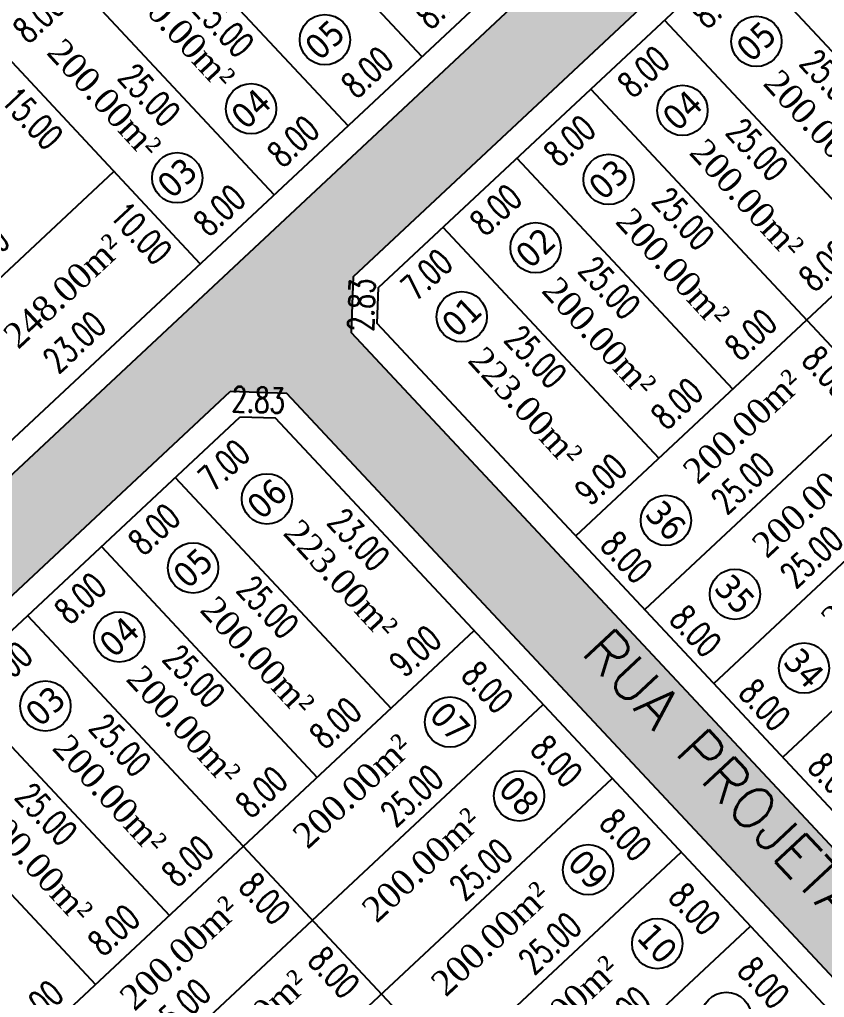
# Model space of a CAD drawing. Header units: metres. Extents: x 437145 to 438174, y 9614495 to 9615043.
# Drawn here: x 437433.9 to 437497.6, y 9614847.4 to 9614924.8 of the extents above; entities that cross this region are included whole.
import ezdxf

# ---------------------------------------------------------------- set-up
doc = ezdxf.new("R2010")
doc.units = ezdxf.units.M
doc.header["$PDMODE"] = 35
doc.header["$PDSIZE"] = 0.1
for name, color, linetype in [('ADUTORA', 90, 'Continuous'), ('COTAS', 10, 'Continuous'), ('Layer3', 1, 'Continuous'), ('M_FIO', 32, 'Continuous'), ('ÁREA', 7, 'Continuous')]:
    doc.layers.add(name, color=color, linetype=linetype)
doc.styles.add('COTAS', font='romans.shx', dxfattribs={"width": 0.7})
doc.styles.add('symplex', font='simplex.shx', dxfattribs={"bigfont": 'bigfont.shx'})
doc.styles.add('tahoma', font='tahoma.ttf')
doc.styles.add('ÁREA', font='times.ttf', dxfattribs={"height": 2})
doc.dimstyles.new('C-75', dxfattribs={"dimtxt": 2, "dimasz": 0.2, "dimexe": 0, "dimexo": 0, "dimgap": 1, "dimtad": 0, "dimzin": 4, "dimdsep": 46, "dimtxsty": 'COTAS', "dimblk1": 'BOL-COT', "dimblk2": 'BOL-COT', "dimsah": 1, "dimcen": 0.1, "dimse1": 1, "dimse2": 1, "dimsd1": 1, "dimsd2": 1, "dimclrd": 8, "dimclre": 256, "dimaunit": 1, "dimadec": 3, "dimazin": 0, "dimtfac": 0.5, "dimtix": 1, "dimtmove": 0, "dimatfit": 3, "dimldrblk": 'BOL-COT', "dimfxl": 1, "dimtolj": 1, "dimtzin": 0, "dimarcsym": 0})

# ---------------------------------------------------------------- blocks, each defined once
blk = doc.blocks.new('*D19')
at = {"layer": 'Defpoints', "color": 0, "transparency": 16777216}
for p in [(2736.272, 1173.924), (2711.272, 1171.553), (2736.272, 1171.554)]:
    blk.add_point(p, dxfattribs=at)
at = {"layer": 'Layer3', "transparency": 16777216, "insert": (2723.772, 1173.923), "char_height": 2, "attachment_point": 5, "rotation": 0.00204, "style": 'COTAS'}
blk.add_mtext('\\A1;25.00', dxfattribs=at)
blk = doc.blocks.new('BOL-COT')
at = {"layer": 'COTAS'}
for p, q in [((-2, 0), (2, 0)), ((0, -3), (0, 3))]:
    blk.add_line(p, q, dxfattribs=at)
blk.add_circle((0, 0), 0.4, dxfattribs=at)
blk = doc.blocks.new('*D20')
at = {"layer": 'Defpoints', "color": 0, "transparency": 16777216}
for p in [(2736.272, 1163.833), (2713.272, 1161.553), (2736.272, 1161.554)]:
    blk.add_point(p, dxfattribs=at)
at = {"layer": 'Layer3', "transparency": 16777216, "insert": (2724.772, 1163.832), "char_height": 2, "attachment_point": 5, "rotation": 0.00204, "style": 'COTAS'}
blk.add_mtext('\\A1;23.00', dxfattribs=at)
blk = doc.blocks.new('*D21')
at = {"layer": 'Defpoints', "color": 0, "transparency": 16777216}
for p in [(2736.271, 1186.554), (2734.428, 1171.554), (2736.272, 1171.554)]:
    blk.add_point(p, dxfattribs=at)
at = {"layer": 'Layer3', "transparency": 16777216, "insert": (2734.428, 1179.054), "char_height": 2, "attachment_point": 5, "rotation": 270.00204, "style": 'COTAS'}
blk.add_mtext('\\A1;15.00', dxfattribs=at)
blk = doc.blocks.new('*D22')
at = {"layer": 'Defpoints', "color": 0, "transparency": 16777216}
for p in [(2736.403, 1171.525), (2734.509, 1161.524), (2736.404, 1161.525)]:
    blk.add_point(p, dxfattribs=at)
at = {"layer": 'Layer3', "transparency": 16777216, "insert": (2734.509, 1166.524), "char_height": 2, "attachment_point": 5, "rotation": 270.00204, "style": 'COTAS'}
blk.add_mtext('\\A1;10.00', dxfattribs=at)
blk = doc.blocks.new('*D24')
at = {"layer": 'Defpoints', "color": 0, "transparency": 16777216}
for p in [(2744.272, 1163.608), (2736.272, 1161.554), (2744.272, 1161.554)]:
    blk.add_point(p, dxfattribs=at)
at = {"layer": 'Layer3', "transparency": 16777216, "insert": (2740.272, 1163.607), "char_height": 2, "attachment_point": 5, "rotation": 0.00204, "style": 'COTAS'}
blk.add_mtext('\\A1;8.00', dxfattribs=at)
blk = doc.blocks.new('*D25')
at = {"layer": 'Defpoints', "color": 0, "transparency": 16777216}
for p in [(2752.272, 1163.608), (2744.272, 1161.554), (2752.272, 1161.554)]:
    blk.add_point(p, dxfattribs=at)
at = {"layer": 'Layer3', "transparency": 16777216, "insert": (2748.272, 1163.608), "char_height": 2, "attachment_point": 5, "rotation": 0.00204, "style": 'COTAS'}
blk.add_mtext('\\A1;8.00', dxfattribs=at)
blk = doc.blocks.new('*D26')
at = {"layer": 'Defpoints', "color": 0, "transparency": 16777216}
for p in [(2760.272, 1163.608), (2752.272, 1161.554), (2760.272, 1161.555)]:
    blk.add_point(p, dxfattribs=at)
at = {"layer": 'Layer3', "transparency": 16777216, "insert": (2756.272, 1163.608), "char_height": 2, "attachment_point": 5, "rotation": 0.00204, "style": 'COTAS'}
blk.add_mtext('\\A1;8.00', dxfattribs=at)
blk = doc.blocks.new('*D27')
at = {"layer": 'Defpoints', "color": 0, "transparency": 16777216}
for p in [(2768.272, 1163.608), (2760.272, 1161.555), (2768.272, 1161.555)]:
    blk.add_point(p, dxfattribs=at)
at = {"layer": 'Layer3', "transparency": 16777216, "insert": (2764.272, 1163.608), "char_height": 2, "attachment_point": 5, "rotation": 0.00204, "style": 'COTAS'}
blk.add_mtext('\\A1;8.00', dxfattribs=at)
blk = doc.blocks.new('*D65')
at = {"layer": 'Defpoints', "color": 0, "transparency": 16777216}
for p in [(2760.269, 1186.557), (2758.461, 1161.556), (2760.27, 1161.557)]:
    blk.add_point(p, dxfattribs=at)
at = {"layer": 'Layer3', "transparency": 16777216, "insert": (2758.461, 1174.056), "char_height": 2, "attachment_point": 5, "rotation": 270.00204, "style": 'COTAS'}
blk.add_mtext('\\A1;25.00', dxfattribs=at)
blk = doc.blocks.new('*D66')
at = {"layer": 'Defpoints', "color": 0, "transparency": 16777216}
for p in [(2752.269, 1186.556), (2750.461, 1161.556), (2752.27, 1161.556)]:
    blk.add_point(p, dxfattribs=at)
at = {"layer": 'Layer3', "transparency": 16777216, "insert": (2750.461, 1174.056), "char_height": 2, "attachment_point": 5, "rotation": 270.00204, "style": 'COTAS'}
blk.add_mtext('\\A1;25.00', dxfattribs=at)
blk = doc.blocks.new('*D67')
at = {"layer": 'Defpoints', "color": 0, "transparency": 16777216}
for p in [(2744.269, 1186.556), (2742.461, 1161.556), (2744.27, 1161.556)]:
    blk.add_point(p, dxfattribs=at)
at = {"layer": 'Layer3', "transparency": 16777216, "insert": (2742.461, 1174.056), "char_height": 2, "attachment_point": 5, "rotation": 270.00204, "style": 'COTAS'}
blk.add_mtext('\\A1;25.00', dxfattribs=at)
blk = doc.blocks.new('*D548')
at = {"layer": 'Defpoints', "color": 0, "transparency": 16777216}
for p in [(2723.273, 1150.553), (2730.273, 1150.553), (2730.273, 1148.634)]:
    blk.add_point(p, dxfattribs=at)
at = {"layer": 'Layer3', "transparency": 16777216, "insert": (2726.773, 1148.634), "char_height": 2, "attachment_point": 5, "rotation": 0.00202, "style": 'COTAS'}
blk.add_mtext('\\A1;7.00', dxfattribs=at)
blk = doc.blocks.new('*D550')
at = {"layer": 'Defpoints', "color": 0, "transparency": 16777216}
for p in [(2699.274, 1127.713), (2691.274, 1125.552), (2699.274, 1125.552)]:
    blk.add_point(p, dxfattribs=at)
at = {"layer": 'Layer3', "transparency": 16777216, "insert": (2695.274, 1127.712), "char_height": 2, "attachment_point": 5, "rotation": 0.00178, "style": 'COTAS'}
blk.add_mtext('\\A1;8.00', dxfattribs=at)
blk = doc.blocks.new('*D552')
at = {"layer": 'Defpoints', "color": 0, "transparency": 16777216}
for p in [(2699.273, 1150.552), (2697.643, 1125.552), (2699.274, 1125.552)]:
    blk.add_point(p, dxfattribs=at)
at = {"layer": 'Layer3', "transparency": 16777216, "insert": (2697.643, 1138.052), "char_height": 2, "attachment_point": 5, "rotation": 270.00204, "style": 'COTAS'}
blk.add_mtext('\\A1;25.00', dxfattribs=at)
blk = doc.blocks.new('*D553')
at = {"layer": 'Defpoints', "color": 0, "transparency": 16777216}
for p in [(2691.273, 1150.552), (2689.643, 1125.552), (2691.274, 1125.552)]:
    blk.add_point(p, dxfattribs=at)
at = {"layer": 'Layer3', "transparency": 16777216, "insert": (2689.643, 1138.052), "char_height": 2, "attachment_point": 5, "rotation": 270.00204, "style": 'COTAS'}
blk.add_mtext('\\A1;25.00', dxfattribs=at)
blk = doc.blocks.new('*D554')
at = {"layer": 'Defpoints', "color": 0, "transparency": 16777216}
for p in [(2707.274, 1127.713), (2699.274, 1125.552), (2707.274, 1125.553)]:
    blk.add_point(p, dxfattribs=at)
at = {"layer": 'Layer3', "transparency": 16777216, "insert": (2703.274, 1127.713), "char_height": 2, "attachment_point": 5, "rotation": 0.00178, "style": 'COTAS'}
blk.add_mtext('\\A1;8.00', dxfattribs=at)
blk = doc.blocks.new('*D555')
at = {"layer": 'Defpoints', "color": 0, "transparency": 16777216}
for p in [(2699.273, 1150.552), (2707.273, 1150.553), (2707.273, 1148.703)]:
    blk.add_point(p, dxfattribs=at)
at = {"layer": 'Layer3', "transparency": 16777216, "insert": (2703.273, 1148.703), "char_height": 2, "attachment_point": 5, "rotation": 0.00203, "style": 'COTAS'}
blk.add_mtext('\\A1;8.00', dxfattribs=at)
blk = doc.blocks.new('*D556')
at = {"layer": 'Defpoints', "color": 0, "transparency": 16777216}
for p in [(2707.273, 1150.553), (2705.643, 1125.553), (2707.274, 1125.553)]:
    blk.add_point(p, dxfattribs=at)
at = {"layer": 'Layer3', "transparency": 16777216, "insert": (2705.643, 1138.053), "char_height": 2, "attachment_point": 5, "rotation": 270.00204, "style": 'COTAS'}
blk.add_mtext('\\A1;25.00', dxfattribs=at)
blk = doc.blocks.new('*D557')
at = {"layer": 'Defpoints', "color": 0, "transparency": 16777216}
for p in [(2715.274, 1127.713), (2707.274, 1125.553), (2715.274, 1125.553)]:
    blk.add_point(p, dxfattribs=at)
at = {"layer": 'Layer3', "transparency": 16777216, "insert": (2711.274, 1127.713), "char_height": 2, "attachment_point": 5, "rotation": 0.00178, "style": 'COTAS'}
blk.add_mtext('\\A1;8.00', dxfattribs=at)
blk = doc.blocks.new('*D558')
at = {"layer": 'Defpoints', "color": 0, "transparency": 16777216}
for p in [(2707.273, 1150.553), (2715.273, 1150.553), (2715.273, 1148.703)]:
    blk.add_point(p, dxfattribs=at)
at = {"layer": 'Layer3', "transparency": 16777216, "insert": (2711.273, 1148.703), "char_height": 2, "attachment_point": 5, "rotation": 0.00203, "style": 'COTAS'}
blk.add_mtext('\\A1;8.00', dxfattribs=at)
blk = doc.blocks.new('*D559')
at = {"layer": 'Defpoints', "color": 0, "transparency": 16777216}
for p in [(2715.273, 1150.553), (2713.643, 1125.553), (2715.274, 1125.553)]:
    blk.add_point(p, dxfattribs=at)
at = {"layer": 'Layer3', "transparency": 16777216, "insert": (2713.643, 1138.053), "char_height": 2, "attachment_point": 5, "rotation": 270.00204, "style": 'COTAS'}
blk.add_mtext('\\A1;25.00', dxfattribs=at)
blk = doc.blocks.new('*D560')
at = {"layer": 'Defpoints', "color": 0, "transparency": 16777216}
for p in [(2723.274, 1127.713), (2715.274, 1125.553), (2723.274, 1125.553)]:
    blk.add_point(p, dxfattribs=at)
at = {"layer": 'Layer3', "transparency": 16777216, "insert": (2719.274, 1127.713), "char_height": 2, "attachment_point": 5, "rotation": 0.00178, "style": 'COTAS'}
blk.add_mtext('\\A1;8.00', dxfattribs=at)
blk = doc.blocks.new('*D561')
at = {"layer": 'Defpoints', "color": 0, "transparency": 16777216}
for p in [(2715.273, 1150.553), (2723.273, 1150.553), (2723.273, 1148.704)]:
    blk.add_point(p, dxfattribs=at)
at = {"layer": 'Layer3', "transparency": 16777216, "insert": (2719.273, 1148.703), "char_height": 2, "attachment_point": 5, "rotation": 0.00203, "style": 'COTAS'}
blk.add_mtext('\\A1;8.00', dxfattribs=at)
blk = doc.blocks.new('*D562')
at = {"layer": 'Defpoints', "color": 0, "transparency": 16777216}
for p in [(2723.273, 1150.553), (2721.643, 1125.553), (2723.274, 1125.553)]:
    blk.add_point(p, dxfattribs=at)
at = {"layer": 'Layer3', "transparency": 16777216, "insert": (2721.643, 1138.053), "char_height": 2, "attachment_point": 5, "rotation": 270.00204, "style": 'COTAS'}
blk.add_mtext('\\A1;25.00', dxfattribs=at)
blk = doc.blocks.new('*D563')
at = {"layer": 'Defpoints', "color": 0, "transparency": 16777216}
for p in [(2732.273, 1148.554), (2730.537, 1125.554), (2732.274, 1125.554)]:
    blk.add_point(p, dxfattribs=at)
at = {"layer": 'Layer3', "transparency": 16777216, "insert": (2730.536, 1137.054), "char_height": 2, "attachment_point": 5, "rotation": 270.00204, "style": 'COTAS'}
blk.add_mtext('\\A1;23.00', dxfattribs=at)
blk = doc.blocks.new('*D564')
at = {"layer": 'Defpoints', "color": 0, "transparency": 16777216}
for p in [(2691.274, 1127.456), (2682.274, 1125.552), (2691.274, 1125.552)]:
    blk.add_point(p, dxfattribs=at)
at = {"layer": 'Layer3', "transparency": 16777216, "insert": (2686.774, 1127.456), "char_height": 2, "attachment_point": 5, "rotation": 0.00204, "style": 'COTAS'}
blk.add_mtext('\\A1;9.00', dxfattribs=at)
blk = doc.blocks.new('*D565')
at = {"layer": 'Defpoints', "color": 0, "transparency": 16777216}
for p in [(2723.274, 1127.554), (2723.274, 1125.553), (2732.274, 1125.554)]:
    blk.add_point(p, dxfattribs=at)
at = {"layer": 'Layer3', "transparency": 16777216, "insert": (2727.774, 1127.554), "char_height": 2, "attachment_point": 5, "rotation": 0.00203, "style": 'COTAS'}
blk.add_mtext('\\A1;9.00', dxfattribs=at)
blk = doc.blocks.new('*D566')
at = {"layer": 'Defpoints', "color": 0, "transparency": 16777216}
for p in [(2732.274, 1125.554), (2729.994, 1117.553), (2732.274, 1117.554)]:
    blk.add_point(p, dxfattribs=at)
at = {"layer": 'Layer3', "transparency": 16777216, "insert": (2729.994, 1121.553), "char_height": 2, "attachment_point": 5, "rotation": 270.00204, "style": 'COTAS'}
blk.add_mtext('\\A1;8.00', dxfattribs=at)
blk = doc.blocks.new('*D567')
at = {"layer": 'Defpoints', "color": 0, "transparency": 16777216}
for p in [(2707.274, 1119.396), (2707.274, 1117.553), (2732.274, 1117.554)]:
    blk.add_point(p, dxfattribs=at)
at = {"layer": 'Layer3', "transparency": 16777216, "insert": (2719.774, 1119.397), "char_height": 2, "attachment_point": 5, "rotation": 0.00204, "style": 'COTAS'}
blk.add_mtext('\\A1;25.00', dxfattribs=at)
blk = doc.blocks.new('*D569')
at = {"layer": 'Defpoints', "color": 0, "transparency": 16777216}
for p in [(2703.177, 1125.375), (2703.177, 1117.375), (2705.708, 1117.375)]:
    blk.add_point(p, dxfattribs=at)
at = {"layer": 'Layer3', "transparency": 16777216, "insert": (2705.708, 1121.375), "char_height": 2, "attachment_point": 5, "rotation": 270.00204, "style": 'COTAS'}
blk.add_mtext('\\A1;8.00', dxfattribs=at)
blk = doc.blocks.new('*D570')
at = {"layer": 'Defpoints', "color": 0, "transparency": 16777216}
for p in [(2707.273, 1119.588), (2682.274, 1117.543), (2707.274, 1117.553)]:
    blk.add_point(p, dxfattribs=at)
at = {"layer": 'Layer3', "transparency": 16777216, "insert": (2694.773, 1119.583), "char_height": 2, "attachment_point": 5, "rotation": 0.02224, "style": 'COTAS'}
blk.add_mtext('\\A1;25.00', dxfattribs=at)
blk = doc.blocks.new('*D571')
at = {"layer": 'Defpoints', "color": 0, "transparency": 16777216}
for p in [(2732.274, 1117.554), (2729.994, 1109.553), (2732.274, 1109.554)]:
    blk.add_point(p, dxfattribs=at)
at = {"layer": 'Layer3', "transparency": 16777216, "insert": (2729.994, 1113.553), "char_height": 2, "attachment_point": 5, "rotation": 270.00204, "style": 'COTAS'}
blk.add_mtext('\\A1;8.00', dxfattribs=at)
blk = doc.blocks.new('*D572')
at = {"layer": 'Defpoints', "color": 0, "transparency": 16777216}
for p in [(2707.274, 1111.396), (2707.274, 1109.553), (2732.274, 1109.554)]:
    blk.add_point(p, dxfattribs=at)
at = {"layer": 'Layer3', "transparency": 16777216, "insert": (2719.774, 1111.397), "char_height": 2, "attachment_point": 5, "rotation": 0.00204, "style": 'COTAS'}
blk.add_mtext('\\A1;25.00', dxfattribs=at)
blk = doc.blocks.new('*D574')
at = {"layer": 'Defpoints', "color": 0, "transparency": 16777216}
for p in [(2703.177, 1117.375), (2703.177, 1109.375), (2705.708, 1109.375)]:
    blk.add_point(p, dxfattribs=at)
at = {"layer": 'Layer3', "transparency": 16777216, "insert": (2705.708, 1113.375), "char_height": 2, "attachment_point": 5, "rotation": 270.00204, "style": 'COTAS'}
blk.add_mtext('\\A1;8.00', dxfattribs=at)
blk = doc.blocks.new('*D575')
at = {"layer": 'Defpoints', "color": 0, "transparency": 16777216}
for p in [(2707.273, 1111.588), (2682.274, 1109.543), (2707.274, 1109.553)]:
    blk.add_point(p, dxfattribs=at)
at = {"layer": 'Layer3', "transparency": 16777216, "insert": (2694.773, 1111.583), "char_height": 2, "attachment_point": 5, "rotation": 0.02224, "style": 'COTAS'}
blk.add_mtext('\\A1;25.00', dxfattribs=at)
blk = doc.blocks.new('*D576')
at = {"layer": 'Defpoints', "color": 0, "transparency": 16777216}
for p in [(2732.274, 1109.554), (2729.995, 1101.553), (2732.274, 1101.554)]:
    blk.add_point(p, dxfattribs=at)
at = {"layer": 'Layer3', "transparency": 16777216, "insert": (2729.995, 1105.553), "char_height": 2, "attachment_point": 5, "rotation": 270.00204, "style": 'COTAS'}
blk.add_mtext('\\A1;8.00', dxfattribs=at)
blk = doc.blocks.new('*D577')
at = {"layer": 'Defpoints', "color": 0, "transparency": 16777216}
for p in [(2707.274, 1103.396), (2707.274, 1101.553), (2732.274, 1101.554)]:
    blk.add_point(p, dxfattribs=at)
at = {"layer": 'Layer3', "transparency": 16777216, "insert": (2719.774, 1103.397), "char_height": 2, "attachment_point": 5, "rotation": 0.00204, "style": 'COTAS'}
blk.add_mtext('\\A1;25.00', dxfattribs=at)
blk = doc.blocks.new('*D581')
at = {"layer": 'Defpoints', "color": 0, "transparency": 16777216}
for p in [(2732.274, 1101.554), (2729.995, 1093.553), (2732.275, 1093.554)]:
    blk.add_point(p, dxfattribs=at)
at = {"layer": 'Layer3', "transparency": 16777216, "insert": (2729.995, 1097.553), "char_height": 2, "attachment_point": 5, "rotation": 270.00204, "style": 'COTAS'}
blk.add_mtext('\\A1;8.00', dxfattribs=at)
blk = doc.blocks.new('*D582')
at = {"layer": 'Defpoints', "color": 0, "transparency": 16777216}
for p in [(2707.275, 1095.396), (2707.275, 1093.553), (2732.275, 1093.554)]:
    blk.add_point(p, dxfattribs=at)
at = {"layer": 'Layer3', "transparency": 16777216, "insert": (2719.775, 1095.397), "char_height": 2, "attachment_point": 5, "rotation": 0.00204, "style": 'COTAS'}
blk.add_mtext('\\A1;25.00', dxfattribs=at)
blk = doc.blocks.new('*D586')
at = {"layer": 'Defpoints', "color": 0, "transparency": 16777216}
for p in [(2732.275, 1093.554), (2729.995, 1085.553), (2732.275, 1085.554)]:
    blk.add_point(p, dxfattribs=at)
at = {"layer": 'Layer3', "transparency": 16777216, "insert": (2729.995, 1089.553), "char_height": 2, "attachment_point": 5, "rotation": 270.00204, "style": 'COTAS'}
blk.add_mtext('\\A1;8.00', dxfattribs=at)
blk = doc.blocks.new('*D587')
at = {"layer": 'Defpoints', "color": 0, "transparency": 16777216}
for p in [(2707.275, 1087.396), (2707.275, 1085.553), (2732.275, 1085.554)]:
    blk.add_point(p, dxfattribs=at)
at = {"layer": 'Layer3', "transparency": 16777216, "insert": (2719.775, 1087.397), "char_height": 2, "attachment_point": 5, "rotation": 0.00204, "style": 'COTAS'}
blk.add_mtext('\\A1;25.00', dxfattribs=at)
blk = doc.blocks.new('*D640')
at = {"layer": 'Defpoints', "color": 0, "transparency": 16777216}
for p in [(2745.273, 1150.554), (2752.273, 1150.554), (2752.273, 1148.698)]:
    blk.add_point(p, dxfattribs=at)
at = {"layer": 'Layer3', "transparency": 16777216, "insert": (2748.773, 1148.697), "char_height": 2, "attachment_point": 5, "rotation": 0.00204, "style": 'COTAS'}
blk.add_mtext('\\A1;7.00', dxfattribs=at)
blk = doc.blocks.new('*D641')
at = {"layer": 'Defpoints', "color": 0, "transparency": 16777216}
for p in [(2760.274, 1127.715), (2752.274, 1125.554), (2760.274, 1125.555)]:
    blk.add_point(p, dxfattribs=at)
at = {"layer": 'Layer3', "transparency": 16777216, "insert": (2756.274, 1127.715), "char_height": 2, "attachment_point": 5, "rotation": 0.00178, "style": 'COTAS'}
blk.add_mtext('\\A1;8.00', dxfattribs=at)
blk = doc.blocks.new('*D642')
at = {"layer": 'Defpoints', "color": 0, "transparency": 16777216}
for p in [(2752.273, 1150.554), (2760.273, 1150.555), (2760.273, 1148.705)]:
    blk.add_point(p, dxfattribs=at)
at = {"layer": 'Layer3', "transparency": 16777216, "insert": (2756.273, 1148.705), "char_height": 2, "attachment_point": 5, "rotation": 0.00203, "style": 'COTAS'}
blk.add_mtext('\\A1;8.00', dxfattribs=at)
blk = doc.blocks.new('*D643')
at = {"layer": 'Defpoints', "color": 0, "transparency": 16777216}
for p in [(2760.273, 1150.555), (2758.643, 1125.555), (2760.274, 1125.555)]:
    blk.add_point(p, dxfattribs=at)
at = {"layer": 'Layer3', "transparency": 16777216, "insert": (2758.643, 1138.054), "char_height": 2, "attachment_point": 5, "rotation": 270.00204, "style": 'COTAS'}
blk.add_mtext('\\A1;25.00', dxfattribs=at)
blk = doc.blocks.new('*D644')
at = {"layer": 'Defpoints', "color": 0, "transparency": 16777216}
for p in [(2752.273, 1150.554), (2750.643, 1125.554), (2752.274, 1125.554)]:
    blk.add_point(p, dxfattribs=at)
at = {"layer": 'Layer3', "transparency": 16777216, "insert": (2750.643, 1138.054), "char_height": 2, "attachment_point": 5, "rotation": 270.00204, "style": 'COTAS'}
blk.add_mtext('\\A1;25.00', dxfattribs=at)
blk = doc.blocks.new('*D645')
at = {"layer": 'Defpoints', "color": 0, "transparency": 16777216}
for p in [(2768.274, 1127.715), (2760.274, 1125.555), (2768.274, 1125.555)]:
    blk.add_point(p, dxfattribs=at)
at = {"layer": 'Layer3', "transparency": 16777216, "insert": (2764.274, 1127.715), "char_height": 2, "attachment_point": 5, "rotation": 0.00178, "style": 'COTAS'}
blk.add_mtext('\\A1;8.00', dxfattribs=at)
blk = doc.blocks.new('*D646')
at = {"layer": 'Defpoints', "color": 0, "transparency": 16777216}
for p in [(2760.273, 1150.555), (2768.273, 1150.555), (2768.273, 1148.705)]:
    blk.add_point(p, dxfattribs=at)
at = {"layer": 'Layer3', "transparency": 16777216, "insert": (2764.273, 1148.705), "char_height": 2, "attachment_point": 5, "rotation": 0.00203, "style": 'COTAS'}
blk.add_mtext('\\A1;8.00', dxfattribs=at)
blk = doc.blocks.new('*D647')
at = {"layer": 'Defpoints', "color": 0, "transparency": 16777216}
for p in [(2768.273, 1150.555), (2766.643, 1125.555), (2768.274, 1125.555)]:
    blk.add_point(p, dxfattribs=at)
at = {"layer": 'Layer3', "transparency": 16777216, "insert": (2766.643, 1138.055), "char_height": 2, "attachment_point": 5, "rotation": 270.00204, "style": 'COTAS'}
blk.add_mtext('\\A1;25.00', dxfattribs=at)
blk = doc.blocks.new('*D648')
at = {"layer": 'Defpoints', "color": 0, "transparency": 16777216}
for p in [(2776.274, 1127.715), (2768.274, 1125.555), (2776.274, 1125.555)]:
    blk.add_point(p, dxfattribs=at)
at = {"layer": 'Layer3', "transparency": 16777216, "insert": (2772.274, 1127.715), "char_height": 2, "attachment_point": 5, "rotation": 0.00178, "style": 'COTAS'}
blk.add_mtext('\\A1;8.00', dxfattribs=at)
blk = doc.blocks.new('*D649')
at = {"layer": 'Defpoints', "color": 0, "transparency": 16777216}
for p in [(2768.273, 1150.555), (2776.273, 1150.555), (2776.273, 1148.706)]:
    blk.add_point(p, dxfattribs=at)
at = {"layer": 'Layer3', "transparency": 16777216, "insert": (2772.273, 1148.705), "char_height": 2, "attachment_point": 5, "rotation": 0.00203, "style": 'COTAS'}
blk.add_mtext('\\A1;8.00', dxfattribs=at)
blk = doc.blocks.new('*D650')
at = {"layer": 'Defpoints', "color": 0, "transparency": 16777216}
for p in [(2776.273, 1150.555), (2774.643, 1125.555), (2776.274, 1125.555)]:
    blk.add_point(p, dxfattribs=at)
at = {"layer": 'Layer3', "transparency": 16777216, "insert": (2774.643, 1138.055), "char_height": 2, "attachment_point": 5, "rotation": 270.00204, "style": 'COTAS'}
blk.add_mtext('\\A1;25.00', dxfattribs=at)
blk = doc.blocks.new('*D652')
at = {"layer": 'Defpoints', "color": 0, "transparency": 16777216}
for p in [(2776.273, 1150.555), (2784.273, 1150.555), (2784.273, 1148.706)]:
    blk.add_point(p, dxfattribs=at)
at = {"layer": 'Layer3', "transparency": 16777216, "insert": (2780.273, 1148.706), "char_height": 2, "attachment_point": 5, "rotation": 0.00203, "style": 'COTAS'}
blk.add_mtext('\\A1;8.00', dxfattribs=at)
blk = doc.blocks.new('*D653')
at = {"layer": 'Defpoints', "color": 0, "transparency": 16777216}
for p in [(2784.273, 1150.555), (2782.643, 1125.555), (2784.274, 1125.555)]:
    blk.add_point(p, dxfattribs=at)
at = {"layer": 'Layer3', "transparency": 16777216, "insert": (2782.643, 1138.055), "char_height": 2, "attachment_point": 5, "rotation": 270.00204, "style": 'COTAS'}
blk.add_mtext('\\A1;25.00', dxfattribs=at)
blk = doc.blocks.new('*D654')
at = {"layer": 'Defpoints', "color": 0, "transparency": 16777216}
for p in [(2793.273, 1148.556), (2791.537, 1125.556), (2793.274, 1125.556)]:
    blk.add_point(p, dxfattribs=at)
at = {"layer": 'Layer3', "transparency": 16777216, "insert": (2791.536, 1137.056), "char_height": 2, "attachment_point": 5, "rotation": 270.00204, "style": 'COTAS'}
blk.add_mtext('\\A1;23.00', dxfattribs=at)
blk = doc.blocks.new('*D655')
at = {"layer": 'Defpoints', "color": 0, "transparency": 16777216}
for p in [(2752.274, 1127.459), (2743.274, 1125.554), (2752.274, 1125.554)]:
    blk.add_point(p, dxfattribs=at)
at = {"layer": 'Layer3', "transparency": 16777216, "insert": (2747.774, 1127.458), "char_height": 2, "attachment_point": 5, "rotation": 0.00204, "style": 'COTAS'}
blk.add_mtext('\\A1;9.00', dxfattribs=at)
blk = doc.blocks.new('*D659')
at = {"layer": 'Defpoints', "color": 0, "transparency": 16777216}
for p in [(2743.274, 1125.554), (2743.274, 1117.554), (2745.066, 1117.554)]:
    blk.add_point(p, dxfattribs=at)
at = {"layer": 'Layer3', "transparency": 16777216, "insert": (2745.066, 1121.554), "char_height": 2, "attachment_point": 5, "rotation": 270.00204, "style": 'COTAS'}
blk.add_mtext('\\A1;8.00', dxfattribs=at)
blk = doc.blocks.new('*D660')
at = {"layer": 'Defpoints', "color": 0, "transparency": 16777216}
for p in [(2764.177, 1125.377), (2764.177, 1117.377), (2766.708, 1117.377)]:
    blk.add_point(p, dxfattribs=at)
at = {"layer": 'Layer3', "transparency": 16777216, "insert": (2766.708, 1121.377), "char_height": 2, "attachment_point": 5, "rotation": 270.00204, "style": 'COTAS'}
blk.add_mtext('\\A1;8.00', dxfattribs=at)
blk = doc.blocks.new('*D661')
at = {"layer": 'Defpoints', "color": 0, "transparency": 16777216}
for p in [(2768.273, 1119.59), (2743.274, 1117.545), (2768.274, 1117.555)]:
    blk.add_point(p, dxfattribs=at)
at = {"layer": 'Layer3', "transparency": 16777216, "insert": (2755.773, 1119.585), "char_height": 2, "attachment_point": 5, "rotation": 0.02224, "style": 'COTAS'}
blk.add_mtext('\\A1;25.00', dxfattribs=at)
blk = doc.blocks.new('*D664')
at = {"layer": 'Defpoints', "color": 0, "transparency": 16777216}
for p in [(2743.274, 1117.554), (2743.274, 1109.554), (2745.066, 1109.554)]:
    blk.add_point(p, dxfattribs=at)
at = {"layer": 'Layer3', "transparency": 16777216, "insert": (2745.066, 1113.554), "char_height": 2, "attachment_point": 5, "rotation": 270.00204, "style": 'COTAS'}
blk.add_mtext('\\A1;8.00', dxfattribs=at)
blk = doc.blocks.new('*D666')
at = {"layer": 'Defpoints', "color": 0, "transparency": 16777216}
for p in [(2768.273, 1111.59), (2743.274, 1109.545), (2768.274, 1109.555)]:
    blk.add_point(p, dxfattribs=at)
at = {"layer": 'Layer3', "transparency": 16777216, "insert": (2755.773, 1111.585), "char_height": 2, "attachment_point": 5, "rotation": 0.02224, "style": 'COTAS'}
blk.add_mtext('\\A1;25.00', dxfattribs=at)
blk = doc.blocks.new('*D669')
at = {"layer": 'Defpoints', "color": 0, "transparency": 16777216}
for p in [(2743.274, 1109.554), (2743.274, 1101.554), (2745.067, 1101.554)]:
    blk.add_point(p, dxfattribs=at)
at = {"layer": 'Layer3', "transparency": 16777216, "insert": (2745.066, 1105.554), "char_height": 2, "attachment_point": 5, "rotation": 270.00204, "style": 'COTAS'}
blk.add_mtext('\\A1;8.00', dxfattribs=at)
blk = doc.blocks.new('*D671')
at = {"layer": 'Defpoints', "color": 0, "transparency": 16777216}
for p in [(2768.274, 1103.59), (2743.274, 1101.545), (2768.274, 1101.555)]:
    blk.add_point(p, dxfattribs=at)
at = {"layer": 'Layer3', "transparency": 16777216, "insert": (2755.774, 1103.585), "char_height": 2, "attachment_point": 5, "rotation": 0.02224, "style": 'COTAS'}
blk.add_mtext('\\A1;25.00', dxfattribs=at)
blk = doc.blocks.new('*D674')
at = {"layer": 'Defpoints', "color": 0, "transparency": 16777216}
for p in [(2743.274, 1101.554), (2743.275, 1093.554), (2745.067, 1093.554)]:
    blk.add_point(p, dxfattribs=at)
at = {"layer": 'Layer3', "transparency": 16777216, "insert": (2745.067, 1097.554), "char_height": 2, "attachment_point": 5, "rotation": 270.00204, "style": 'COTAS'}
blk.add_mtext('\\A1;8.00', dxfattribs=at)
blk = doc.blocks.new('*D729')
at = {"layer": 'Defpoints', "color": 0, "transparency": 16777216}
for p in [(2745.273, 1150.554), (2742.364, 1149.463), (2743.273, 1148.554)]:
    blk.add_point(p, dxfattribs=at)
at = {"layer": 'Layer3', "transparency": 16777216, "insert": (2743.364, 1150.463), "char_height": 2, "attachment_point": 5, "rotation": 45.00204, "style": 'COTAS'}
blk.add_mtext('\\A1;2.83', dxfattribs=at)
blk = doc.blocks.new('*D832')
at = {"layer": 'Defpoints', "color": 0, "transparency": 16777216}
for p in [(2730.273, 1150.553), (2733.273, 1149.554), (2732.273, 1148.554)]:
    blk.add_point(p, dxfattribs=at)
at = {"layer": 'Layer3', "transparency": 16777216, "insert": (2732.273, 1150.554), "char_height": 2, "attachment_point": 5, "rotation": 315.00204, "style": 'COTAS'}
blk.add_mtext('\\A1;2.83', dxfattribs=at)
blk = doc.blocks.new('*D854')
at = {"layer": 'Defpoints', "color": 0, "transparency": 16777216}
for p in [(2736.271, 1186.554), (2744.271, 1186.554), (2744.271, 1184.523)]:
    blk.add_point(p, dxfattribs=at)
at = {"layer": 'Layer3', "transparency": 16777216, "insert": (2740.271, 1184.523), "char_height": 2, "attachment_point": 5, "rotation": 0.00204, "style": 'COTAS'}
blk.add_mtext('\\A1;8.00', dxfattribs=at)
blk = doc.blocks.new('atutu')
h = blk.add_hatch(color=252)
h.dxf.hatch_style = 1
h.paths.add_polyline_path([(2863.271, 1159.558), (2832.441, 1159.557), (2829.27, 1162.729), (2829.271, 1186.557), (2822.271, 1186.557), (2822.27, 1162.728), (2819.098, 1159.557), (2712.444, 1159.553), (2709.272, 1162.724), (2709.271, 1186.548), (2702.271, 1186.553), (2702.272, 1162.724), (2699.101, 1159.552), (2531.944, 1159.546), (2528.772, 1162.718), (2528.771, 1186.546), (2521.771, 1186.546), (2521.772, 1162.718), (2518.601, 1159.546), (2436.444, 1159.543), (2433.273, 1162.713), (2433.273, 1186.282), (2426.273, 1186.282), (2426.282, 928.758), (2433.282, 928.743), (2433.28, 991.384), (2436.439, 994.543), (2521.437, 994.546), (2521.437, 994.546), (2524.218, 994.546), (2531.218, 994.546), (2534.78, 994.547), (2534.769, 994.547), (2792.107, 994.556), (2795.278, 991.384), (2795.281, 928.756), (2802.281, 928.756), (2802.278, 991.395), (2805.439, 994.556), (2853.118, 994.558), (2856.278, 991.397), (2856.281, 928.758), (2863.271, 928.758)])
h.paths.add_polyline_path([(2612.273, 1149.378), (2612.278, 1004.721), (2609.106, 1001.549), (2561.45, 1001.548), (2558.278, 1004.719), (2558.273, 1149.376), (2561.444, 1152.548), (2609.101, 1152.549)], flags=16)
h.paths.add_polyline_path([(2619.273, 1149.378), (2622.444, 1152.55), (2670.101, 1152.551), (2673.273, 1149.38), (2673.278, 1004.723), (2670.106, 1001.551), (2622.45, 1001.55), (2619.278, 1004.721)], flags=16)
h.paths.add_polyline_path([(2551.273, 1149.376), (2551.278, 1004.719), (2548.106, 1001.547), (2500.45, 1001.545), (2497.278, 1004.717), (2497.273, 1149.374), (2500.444, 1152.545), (2548.101, 1152.547)], flags=16)
h.paths.add_polyline_path([(2680.273, 1149.38), (2683.444, 1152.552), (2731.101, 1152.554), (2734.273, 1149.382), (2734.278, 1004.725), (2731.106, 1001.554), (2683.45, 1001.552), (2680.278, 1004.723)], flags=16)
h.paths.add_polyline_path([(2490.273, 1149.373), (2490.278, 1004.717), (2487.106, 1001.545), (2436.452, 1001.543), (2433.279, 1004.716), (2433.274, 1149.373), (2436.444, 1152.543), (2487.101, 1152.545)], flags=16)
h.paths.add_polyline_path([(2741.273, 1149.382), (2744.444, 1152.554), (2792.101, 1152.556), (2795.273, 1149.384), (2795.278, 1004.727), (2792.106, 1001.556), (2744.45, 1001.554), (2741.278, 1004.725)], flags=16)
h.paths.add_polyline_path([(2802.273, 1149.384), (2805.444, 1152.556), (2853.101, 1152.558), (2856.273, 1149.386), (2856.278, 1004.73), (2853.106, 1001.558), (2805.45, 1001.556), (2802.278, 1004.728)], flags=16)
at = {"layer": 'Layer3', "color": 0}
for p, q in [((2732.273, 1148.554), (2730.273, 1150.553)), ((2743.273, 1148.554), (2745.273, 1150.554))]:
    blk.add_line(p, q, dxfattribs=at)
for points in [[(2736.272, 1161.554), (2736.271, 1186.554)], [(2744.272, 1161.554), (2744.271, 1186.554)], [(2752.272, 1161.554), (2752.271, 1186.554)], [(2760.272, 1161.555), (2760.271, 1186.555)], [(2711.272, 1171.553), (2736.272, 1171.554)], [(2818.27, 1161.557), (2713.272, 1161.553)], [(2684.273, 1150.552), (2730.273, 1150.553)], [(2691.273, 1150.552), (2691.274, 1125.552)], [(2699.273, 1150.552), (2699.274, 1125.552)], [(2707.273, 1150.553), (2707.278, 1003.553)], [(2715.273, 1150.553), (2715.274, 1125.553)], [(2723.273, 1150.553), (2723.274, 1125.553)], [(2745.273, 1150.554), (2791.273, 1150.556)], [(2752.273, 1150.554), (2752.274, 1125.554)], [(2760.273, 1150.555), (2760.274, 1125.555)], [(2768.273, 1150.555), (2768.278, 1003.555)], [(2776.273, 1150.555), (2776.274, 1125.555)], [(2784.273, 1150.555), (2784.274, 1125.555)], [(2732.278, 1005.554), (2732.273, 1148.554)], [(2743.278, 1005.554), (2743.273, 1148.554)], [(2682.274, 1125.552), (2732.274, 1125.554)], [(2743.274, 1125.554), (2793.274, 1125.556)], [(2682.274, 1117.552), (2732.274, 1117.554)], [(2743.274, 1117.554), (2793.274, 1117.556)], [(2682.274, 1109.552), (2732.274, 1109.554)], [(2743.274, 1109.554), (2793.274, 1109.556)], [(2682.274, 1101.552), (2732.274, 1101.554)], [(2743.274, 1101.554), (2793.274, 1101.556)], [(2682.275, 1093.552), (2732.275, 1093.554)]]:
    blk.add_lwpolyline(points, dxfattribs=at)
for centre in [(2739.582, 1167.77), (2747.582, 1167.768), (2755.58, 1167.771), (2703.425, 1144.364), (2711.425, 1144.364), (2719.425, 1144.365), (2727.425, 1144.365), (2748.517, 1144.366), (2756.517, 1144.366), (2764.425, 1144.366), (2772.425, 1144.367), (2780.425, 1144.367), (2725.944, 1121.574), (2749.313, 1121.566), (2725.944, 1113.574), (2749.313, 1113.575), (2725.944, 1105.574), (2749.314, 1105.566), (2725.945, 1097.574), (2725.945, 1089.574)]:
    blk.add_circle(centre, 1.991, dxfattribs=at)
at = {"layer": 'M_FIO'}
for p, q in [((2734.273, 1149.382), (2731.101, 1152.554)), ((2734.273, 1149.382), (2731.101, 1152.554)), ((2741.273, 1149.382), (2744.444, 1152.554)), ((2741.273, 1149.382), (2744.444, 1152.554))]:
    blk.add_line(p, q, dxfattribs=at)
for points in [[(2819.098, 1159.557), (2712.444, 1159.553)], [(2819.098, 1159.557), (2712.444, 1159.553)], [(2683.444, 1152.552), (2731.101, 1152.554)], [(2683.444, 1152.552), (2731.101, 1152.554)], [(2744.444, 1152.554), (2792.101, 1152.556)], [(2744.444, 1152.554), (2792.101, 1152.556)], [(2734.278, 1004.725), (2734.273, 1149.382)], [(2734.278, 1004.725), (2734.273, 1149.382)], [(2741.278, 1004.725), (2741.273, 1149.382)], [(2741.278, 1004.725), (2741.273, 1149.382)]]:
    blk.add_lwpolyline(points, dxfattribs=at)
at = {"layer": 'ADUTORA', "color": 7, "style": 'symplex'}
blk.add_text('RUA PROJETADA F', height=3.2843, rotation=270.02567, dxfattribs=at).set_placement((2737.179, 1118.543))
at = {"layer": 'Layer3', "color": 5, "char_height": 2, "attachment_point": 5, "style": 'tahoma'}
for s, insert, rotation in [('\\A1;03', (2739.582, 1167.77), 0.00204), ('\\A1;04', (2747.582, 1167.768), 0.00204), ('\\A1;05', (2755.58, 1167.771), 0.00204), ('\\A1;03', (2703.425, 1144.364), 0.00204), ('\\A1;04', (2711.425, 1144.364), 0.00204), ('\\A1;05', (2719.425, 1144.365), 0.00204), ('\\A1;06', (2727.425, 1144.365), 0.00204), ('\\A1;01', (2748.517, 1144.366), 0.00204), ('\\A1;02', (2756.517, 1144.366), 0.00204), ('\\A1;03', (2764.425, 1144.366), 0.00204), ('\\A1;04', (2772.425, 1144.367), 0.00204), ('\\A1;05', (2780.425, 1144.367), 0.00204), ('\\A1;07', (2725.944, 1121.574), 270.04973), ('\\A1;36', (2749.313, 1121.566), 270.04973), ('\\A1;08', (2725.944, 1113.574), 270.04973), ('\\A1;35', (2749.313, 1113.566), 270.04973), ('\\A1;09', (2725.944, 1105.574), 270.04973), ('\\A1;34', (2749.314, 1105.566), 270.04973), ('\\A1;10', (2725.945, 1097.574), 270.04973)]:
    blk.add_mtext(s, dxfattribs=dict(at, insert=insert, rotation=rotation))
at = {"layer": 'ÁREA', "linetype": 'Continuous', "lineweight": -2, "extrusion": (-0.000658808, -0.026227, 0.999656), "style": 'ÁREA'}
for s, p in [('200.00m²', (2708.153, 1249.927, -37.317)), ('200.00m²', (2716.153, 1250.128, -37.322)), ('200.00m²', (2663.917, 1208.313, -36.225)), ('200.00m²', (2671.915, 1208.514, -36.23)), ('200.00m²', (2679.912, 1208.715, -36.235)), ('200.00m²', (2687.91, 1208.917, -36.241)), ('223.00m²', (2696.874, 1209.084, -36.245)), ('223.00m²', (2716.868, 1209.587, -36.258)), ('200.00m²', (2724.898, 1209.847, -36.265)), ('200.00m²', (2732.895, 1210.048, -36.27)), ('200.00m²', (2740.893, 1210.249, -36.276)), ('200.00m²', (2748.89, 1210.45, -36.281))]:
    blk.add_text(s, height=2, rotation=271, dxfattribs=at).set_placement(p)
at = {"layer": 'ÁREA', "linetype": 'Continuous', "lineweight": -2, "extrusion": (0.026231, -0.000465703, 0.999656), "style": 'ÁREA'}
blk.add_text('248.00m²', height=2, rotation=271, dxfattribs=at).set_placement((1214.518, -2699.154, 65.999))
at = {"layer": 'ÁREA', "linetype": 'Continuous', "lineweight": -2, "extrusion": (0.026231, -0.000470843, 0.999656), "style": 'ÁREA'}
for p in [(1169.989, -2670.677, 65.536), (1170.335, -2689.421, 66.028), (1171.086, -2731.646, 67.136), (1161.99, -2670.821, 65.54), (1162.336, -2689.564, 66.032), (1163.087, -2731.79, 67.14), (1154.337, -2689.708, 66.036), (1155.088, -2731.934, 67.144), (1146.339, -2689.852, 66.04)]:
    blk.add_text('200.00m²', height=2, rotation=271, dxfattribs=at).set_placement(p)
at = {"layer": 'Layer3', "color": 0}
for p1, p2, distance, picture, middle in [((2736.271, 1186.554), (2736.272, 1171.554), -1.843, '*D21', (2734.428, 1179.054)), ((2736.271, 1186.554), (2744.271, 1186.554), -2.031, '*D854', (2740.271, 1184.523)), ((2744.269, 1186.556), (2744.27, 1161.556), -1.808, '*D67', (2742.461, 1174.056)), ((2752.269, 1186.556), (2752.27, 1161.556), -1.808, '*D66', (2750.461, 1174.056)), ((2760.269, 1186.557), (2760.27, 1161.557), -1.808, '*D65', (2758.461, 1174.056)), ((2711.272, 1171.553), (2736.272, 1171.554), 2.37, '*D19', (2723.772, 1173.923)), ((2736.403, 1171.525), (2736.404, 1161.525), -1.894, '*D22', (2734.509, 1166.524)), ((2713.272, 1161.553), (2736.272, 1161.554), 2.279, '*D20', (2724.772, 1163.832)), ((2736.272, 1161.554), (2744.272, 1161.554), 2.054, '*D24', (2740.272, 1163.607)), ((2744.272, 1161.554), (2752.272, 1161.554), 2.054, '*D25', (2748.272, 1163.608)), ((2752.272, 1161.554), (2760.272, 1161.555), 2.054, '*D26', (2756.272, 1163.608)), ((2760.272, 1161.555), (2768.272, 1161.555), 2.054, '*D27', (2764.272, 1163.608)), ((2730.273, 1150.553), (2732.273, 1148.554), 1.414, '*D832', (2732.273, 1150.554)), ((2745.273, 1150.554), (2743.273, 1148.554), -1.285, '*D729', (2743.364, 1150.463)), ((2691.273, 1150.552), (2691.274, 1125.552), -1.63, '*D553', (2689.643, 1138.052)), ((2699.273, 1150.552), (2699.274, 1125.552), -1.63, '*D552', (2697.643, 1138.052)), ((2699.273, 1150.552), (2707.273, 1150.553), -1.85, '*D555', (2703.273, 1148.703)), ((2707.273, 1150.553), (2707.274, 1125.553), -1.63, '*D556', (2705.643, 1138.053)), ((2707.273, 1150.553), (2715.273, 1150.553), -1.85, '*D558', (2711.273, 1148.703)), ((2715.273, 1150.553), (2715.274, 1125.553), -1.63, '*D559', (2713.643, 1138.053)), ((2715.273, 1150.553), (2723.273, 1150.553), -1.85, '*D561', (2719.273, 1148.703)), ((2723.273, 1150.553), (2723.274, 1125.553), -1.63, '*D562', (2721.643, 1138.053)), ((2723.273, 1150.553), (2730.273, 1150.553), -1.92, '*D548', (2726.773, 1148.634)), ((2745.273, 1150.554), (2752.273, 1150.554), -1.857, '*D640', (2748.773, 1148.697)), ((2752.273, 1150.554), (2752.274, 1125.554), -1.63, '*D644', (2750.643, 1138.054)), ((2752.273, 1150.554), (2760.273, 1150.555), -1.85, '*D642', (2756.273, 1148.705)), ((2760.273, 1150.555), (2760.274, 1125.555), -1.63, '*D643', (2758.643, 1138.054)), ((2760.273, 1150.555), (2768.273, 1150.555), -1.85, '*D646', (2764.273, 1148.705)), ((2768.273, 1150.555), (2768.274, 1125.555), -1.63, '*D647', (2766.643, 1138.055)), ((2768.273, 1150.555), (2776.273, 1150.555), -1.85, '*D649', (2772.273, 1148.705)), ((2776.273, 1150.555), (2776.274, 1125.555), -1.63, '*D650', (2774.643, 1138.055)), ((2776.273, 1150.555), (2784.273, 1150.555), -1.85, '*D652', (2780.273, 1148.706)), ((2784.273, 1150.555), (2784.274, 1125.555), -1.63, '*D653', (2782.643, 1138.055)), ((2732.273, 1148.554), (2732.274, 1125.554), -1.737, '*D563', (2730.536, 1137.054)), ((2793.273, 1148.556), (2793.274, 1125.556), -1.737, '*D654', (2791.536, 1137.056)), ((2691.274, 1125.552), (2699.274, 1125.552), 2.16, '*D550', (2695.274, 1127.712)), ((2699.274, 1125.552), (2707.274, 1125.553), 2.16, '*D554', (2703.274, 1127.713)), ((2707.274, 1125.553), (2715.274, 1125.553), 2.16, '*D557', (2711.274, 1127.713)), ((2715.274, 1125.553), (2723.274, 1125.553), 2.16, '*D560', (2719.274, 1127.713)), ((2732.274, 1125.554), (2723.274, 1125.553), -2, '*D565', (2727.774, 1127.554)), ((2752.274, 1125.554), (2760.274, 1125.555), 2.16, '*D641', (2756.274, 1127.715)), ((2760.274, 1125.555), (2768.274, 1125.555), 2.16, '*D645', (2764.274, 1127.715)), ((2768.274, 1125.555), (2776.274, 1125.555), 2.16, '*D648', (2772.274, 1127.715)), ((2682.274, 1125.552), (2691.274, 1125.552), 1.904, '*D564', (2686.774, 1127.456)), ((2743.274, 1125.554), (2752.274, 1125.554), 1.904, '*D655', (2747.774, 1127.458)), ((2732.274, 1125.554), (2732.274, 1117.554), -2.28, '*D566', (2729.994, 1121.553)), ((2743.274, 1125.554), (2743.274, 1117.554), 1.792, '*D659', (2745.066, 1121.554)), ((2682.274, 1117.543), (2707.274, 1117.553), 2.035, '*D570', (2694.773, 1119.583)), ((2732.274, 1117.554), (2707.274, 1117.553), -1.844, '*D567', (2719.774, 1119.397)), ((2743.274, 1117.545), (2768.274, 1117.555), 2.035, '*D661', (2755.773, 1119.585)), ((2732.274, 1117.554), (2732.274, 1109.554), -2.28, '*D571', (2729.994, 1113.553)), ((2743.274, 1117.554), (2743.274, 1109.554), 1.792, '*D664', (2745.066, 1113.554)), ((2682.274, 1109.543), (2707.274, 1109.553), 2.035, '*D575', (2694.773, 1111.583)), ((2732.274, 1109.554), (2707.274, 1109.553), -1.844, '*D572', (2719.774, 1111.397)), ((2743.274, 1109.545), (2768.274, 1109.555), 2.035, '*D666', (2755.773, 1111.585)), ((2732.274, 1109.554), (2732.274, 1101.554), -2.28, '*D576', (2729.995, 1105.553)), ((2743.274, 1109.554), (2743.274, 1101.554), 1.792, '*D669', (2745.066, 1105.554)), ((2743.274, 1101.545), (2768.274, 1101.555), 2.035, '*D671', (2755.774, 1103.585)), ((2732.274, 1101.554), (2707.274, 1101.553), -1.844, '*D577', (2719.774, 1103.397)), ((2732.274, 1101.554), (2732.275, 1093.554), -2.28, '*D581', (2729.995, 1097.553)), ((2743.274, 1101.554), (2743.275, 1093.554), 1.792, '*D674', (2745.067, 1097.554)), ((2732.275, 1093.554), (2707.275, 1093.553), -1.844, '*D582', (2719.775, 1095.397)), ((2732.275, 1093.554), (2732.275, 1085.554), -2.28, '*D586', (2729.995, 1089.553)), ((2732.275, 1085.554), (2707.275, 1085.553), -1.844, '*D587', (2719.775, 1087.397))]:
    dim = blk.add_aligned_dim(p1=p1, p2=p2, distance=distance, dimstyle='C-75', dxfattribs=at)
    dim.commit()
    dim.dimension.update_dxf_attribs({"geometry": picture, "text_midpoint": middle})
for base, p1, p2, picture, middle in [((2705.708, 1117.375), (2703.177, 1125.375), (2703.177, 1117.375), '*D569', (2705.708, 1121.375)), ((2766.708, 1117.377), (2764.177, 1125.377), (2764.177, 1117.377), '*D660', (2766.708, 1121.377)), ((2705.708, 1109.375), (2703.177, 1117.375), (2703.177, 1109.375), '*D574', (2705.708, 1113.375))]:
    dim = blk.add_linear_dim(base=base, p1=p1, p2=p2, angle=270.00204, dimstyle='C-75', dxfattribs=at)
    dim.commit()
    dim.dimension.update_dxf_attribs({"geometry": picture, "text_midpoint": middle, "dimtype": 129})

msp = doc.modelspace()

# ---------------------------------------------------------------- block references
at = {"rotation": 43.07140519794264}
msp.add_blockref('atutu', (436242.56989, 9612188.32106), dxfattribs=at)

doc.saveas('drawing.dxf')
